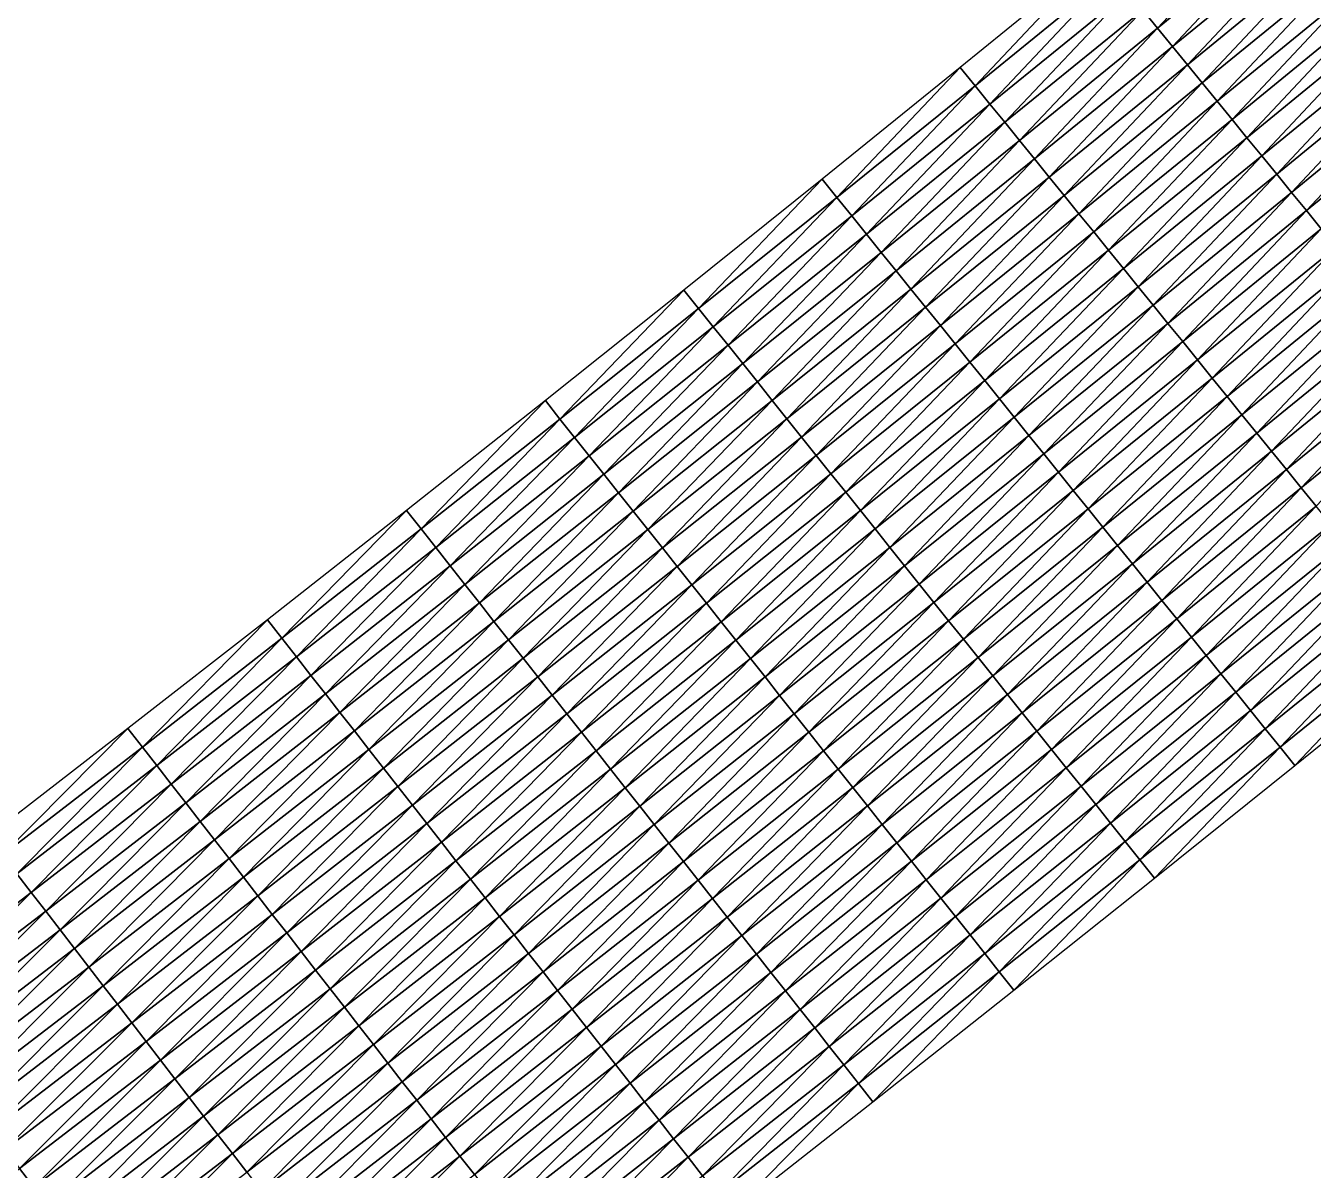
# Model space of a CAD drawing. Header units: metres. Extents: x 479979 to 482619, y 6959976 to 6961524.
# Drawn here: x 482288.8 to 482398.2, y 6961254.4 to 6961351.6 of the extents above; entities that cross this region are included whole.
import ezdxf

# ---------------------------------------------------------------- set-up
doc = ezdxf.new("R2010")
doc.units = ezdxf.units.M

msp = doc.modelspace()

# ---------------------------------------------------------------- linework, layer by layer
at = {"layer": 'GENERAL_FILL_TOP'}
for points in [[(482384.973, 6961351.419, 9.194), (482395.413, 6961362.548, 9.248), (482383.708, 6961352.968, 9.202)], [(482384.973, 6961351.419, 9.194), (482396.682, 6961361.002, 9.241), (482395.413, 6961362.548, 9.248)], [(482386.237, 6961349.869, 9.187), (482396.682, 6961361.002, 9.241), (482384.973, 6961351.419, 9.194)], [(482386.237, 6961349.869, 9.187), (482397.951, 6961359.456, 9.234), (482396.682, 6961361.002, 9.241)], [(482387.502, 6961348.32, 9.18), (482397.951, 6961359.456, 9.234), (482386.237, 6961349.869, 9.187)], [(482387.502, 6961348.32, 9.18), (482399.22, 6961357.91, 9.227), (482397.951, 6961359.456, 9.234)], [(482369.464, 6961346.537, 9.168), (482379.915, 6961357.617, 9.223), (482368.205, 6961348.09, 9.175)], [(482369.464, 6961346.537, 9.168), (482381.179, 6961356.067, 9.216), (482379.915, 6961357.617, 9.223)], [(482388.766, 6961346.77, 9.173), (482399.22, 6961357.91, 9.227), (482387.502, 6961348.32, 9.18)], [(482388.766, 6961346.77, 9.173), (482400.489, 6961356.364, 9.219), (482399.22, 6961357.91, 9.227)], [(482370.724, 6961344.983, 9.16), (482381.179, 6961356.067, 9.216), (482369.464, 6961346.537, 9.168)], [(482370.724, 6961344.983, 9.16), (482382.444, 6961354.518, 9.209), (482381.179, 6961356.067, 9.216)], [(482390.031, 6961345.22, 9.166), (482400.489, 6961356.364, 9.219), (482388.766, 6961346.77, 9.173)], [(482390.031, 6961345.22, 9.166), (482401.758, 6961354.818, 9.212), (482400.489, 6961356.364, 9.219)], [(482391.295, 6961343.671, 9.626), (482401.758, 6961354.818, 9.212), (482390.031, 6961345.22, 9.166)], [(482391.295, 6961343.671, 9.626), (482403.027, 6961353.272, 9.643), (482401.758, 6961354.818, 9.212)], [(482371.984, 6961343.43, 9.153), (482382.444, 6961354.518, 9.209), (482370.724, 6961344.983, 9.16)], [(482371.984, 6961343.43, 9.153), (482383.708, 6961352.968, 9.202), (482382.444, 6961354.518, 9.209)], [(482373.244, 6961341.877, 9.146), (482383.708, 6961352.968, 9.202), (482371.984, 6961343.43, 9.153)], [(482373.244, 6961341.877, 9.146), (482384.973, 6961351.419, 9.194), (482383.708, 6961352.968, 9.202)], [(482392.56, 6961342.121, 9.666), (482403.027, 6961353.272, 9.643), (482391.295, 6961343.671, 9.626)], [(482392.56, 6961342.121, 9.666), (482404.296, 6961351.727, 9.683), (482403.027, 6961353.272, 9.643)], [(482393.824, 6961340.572, 9.706), (482404.296, 6961351.727, 9.683), (482392.56, 6961342.121, 9.666)], [(482393.824, 6961340.572, 9.706), (482405.565, 6961350.181, 9.723), (482404.296, 6961351.727, 9.683)], [(482374.504, 6961340.323, 9.139), (482384.973, 6961351.419, 9.194), (482373.244, 6961341.877, 9.146)], [(482374.504, 6961340.323, 9.139), (482386.237, 6961349.869, 9.187), (482384.973, 6961351.419, 9.194)], [(482375.764, 6961338.77, 9.132), (482386.237, 6961349.869, 9.187), (482374.504, 6961340.323, 9.139)], [(482375.764, 6961338.77, 9.132), (482387.502, 6961348.32, 9.18), (482386.237, 6961349.869, 9.187)], [(482395.089, 6961339.022, 9.746), (482405.565, 6961350.181, 9.723), (482393.824, 6961340.572, 9.706)], [(482395.089, 6961339.022, 9.746), (482406.833, 6961348.635, 9.763), (482405.565, 6961350.181, 9.723)], [(482377.023, 6961337.217, 9.125), (482387.502, 6961348.32, 9.18), (482375.764, 6961338.77, 9.132)], [(482377.023, 6961337.217, 9.125), (482388.766, 6961346.77, 9.173), (482387.502, 6961348.32, 9.18)], [(482396.353, 6961337.473, 9.786), (482406.833, 6961348.635, 9.763), (482395.089, 6961339.022, 9.746)], [(482396.353, 6961337.473, 9.786), (482408.102, 6961347.089, 9.803), (482406.833, 6961348.635, 9.763)], [(482357.73, 6961337.05, 9.118), (482368.205, 6961348.09, 9.175), (482356.475, 6961338.607, 9.125)], [(482357.73, 6961337.05, 9.118), (482369.464, 6961346.537, 9.168), (482368.205, 6961348.09, 9.175)], [(482397.618, 6961335.923, 9.826), (482408.102, 6961347.089, 9.803), (482396.353, 6961337.473, 9.786)], [(482397.618, 6961335.923, 9.826), (482409.371, 6961345.543, 9.843), (482408.102, 6961347.089, 9.803)], [(482358.985, 6961335.493, 9.111), (482369.464, 6961346.537, 9.168), (482357.73, 6961337.05, 9.118)], [(482358.985, 6961335.493, 9.111), (482370.724, 6961344.983, 9.16), (482369.464, 6961346.537, 9.168)], [(482378.283, 6961335.663, 9.118), (482388.766, 6961346.77, 9.173), (482377.023, 6961337.217, 9.125)], [(482378.283, 6961335.663, 9.118), (482390.031, 6961345.22, 9.166), (482388.766, 6961346.77, 9.173)], [(482360.239, 6961333.935, 9.104), (482370.724, 6961344.983, 9.16), (482358.985, 6961335.493, 9.111)], [(482360.239, 6961333.935, 9.104), (482371.984, 6961343.43, 9.153), (482370.724, 6961344.983, 9.16)], [(482379.543, 6961334.11, 9.61), (482390.031, 6961345.22, 9.166), (482378.283, 6961335.663, 9.118)], [(482379.543, 6961334.11, 9.61), (482391.295, 6961343.671, 9.626), (482390.031, 6961345.22, 9.166)], [(482398.882, 6961334.374, 9.866), (482409.371, 6961345.543, 9.843), (482397.618, 6961335.923, 9.826)], [(482361.494, 6961332.378, 9.096), (482371.984, 6961343.43, 9.153), (482360.239, 6961333.935, 9.104)], [(482361.494, 6961332.378, 9.096), (482373.244, 6961341.877, 9.146), (482371.984, 6961343.43, 9.153)], [(482380.803, 6961332.557, 9.65), (482391.295, 6961343.671, 9.626), (482379.543, 6961334.11, 9.61)], [(482380.803, 6961332.557, 9.65), (482392.56, 6961342.121, 9.666), (482391.295, 6961343.671, 9.626)], [(482362.749, 6961330.821, 9.089), (482373.244, 6961341.877, 9.146), (482361.494, 6961332.378, 9.096)], [(482362.749, 6961330.821, 9.089), (482374.504, 6961340.323, 9.139), (482373.244, 6961341.877, 9.146)], [(482382.063, 6961331.003, 9.69), (482392.56, 6961342.121, 9.666), (482380.803, 6961332.557, 9.65)], [(482382.063, 6961331.003, 9.69), (482393.824, 6961340.572, 9.706), (482392.56, 6961342.121, 9.666)], [(482383.322, 6961329.45, 9.73), (482393.824, 6961340.572, 9.706), (482382.063, 6961331.003, 9.69)], [(482383.322, 6961329.45, 9.73), (482395.089, 6961339.022, 9.746), (482393.824, 6961340.572, 9.706)], [(482364.004, 6961329.263, 9.082), (482374.504, 6961340.323, 9.139), (482362.749, 6961330.821, 9.089)], [(482364.004, 6961329.263, 9.082), (482375.764, 6961338.77, 9.132), (482374.504, 6961340.323, 9.139)], [(482345.974, 6961327.609, 9.066), (482356.475, 6961338.607, 9.125), (482344.724, 6961329.171, 9.073)], [(482345.974, 6961327.609, 9.066), (482357.73, 6961337.05, 9.118), (482356.475, 6961338.607, 9.125)], [(482365.259, 6961327.706, 9.075), (482375.764, 6961338.77, 9.132), (482364.004, 6961329.263, 9.082)], [(482365.259, 6961327.706, 9.075), (482377.023, 6961337.217, 9.125), (482375.764, 6961338.77, 9.132)], [(482384.582, 6961327.896, 9.77), (482395.089, 6961339.022, 9.746), (482383.322, 6961329.45, 9.73)], [(482384.582, 6961327.896, 9.77), (482396.353, 6961337.473, 9.786), (482395.089, 6961339.022, 9.746)], [(482385.842, 6961326.343, 9.81), (482396.353, 6961337.473, 9.786), (482384.582, 6961327.896, 9.77)], [(482385.842, 6961326.343, 9.81), (482397.618, 6961335.923, 9.826), (482396.353, 6961337.473, 9.786)], [(482347.223, 6961326.048, 9.059), (482357.73, 6961337.05, 9.118), (482345.974, 6961327.609, 9.066)], [(482347.223, 6961326.048, 9.059), (482358.985, 6961335.493, 9.111), (482357.73, 6961337.05, 9.118)], [(482366.514, 6961326.149, 9.072), (482377.023, 6961337.217, 9.125), (482365.259, 6961327.706, 9.075)], [(482366.514, 6961326.149, 9.072), (482378.283, 6961335.663, 9.118), (482377.023, 6961337.217, 9.125)], [(482348.473, 6961324.486, 9.052), (482358.985, 6961335.493, 9.111), (482347.223, 6961326.048, 9.059)], [(482348.473, 6961324.486, 9.052), (482360.239, 6961333.935, 9.104), (482358.985, 6961335.493, 9.111)], [(482367.769, 6961324.591, 9.592), (482378.283, 6961335.663, 9.118), (482366.514, 6961326.149, 9.072)], [(482367.769, 6961324.591, 9.592), (482379.543, 6961334.11, 9.61), (482378.283, 6961335.663, 9.118)], [(482387.102, 6961324.79, 9.85), (482397.618, 6961335.923, 9.826), (482385.842, 6961326.343, 9.81)], [(482387.102, 6961324.79, 9.85), (482398.882, 6961334.374, 9.866), (482397.618, 6961335.923, 9.826)], [(482369.024, 6961323.034, 9.632), (482379.543, 6961334.11, 9.61), (482367.769, 6961324.591, 9.592)], [(482369.024, 6961323.034, 9.632), (482380.803, 6961332.557, 9.65), (482379.543, 6961334.11, 9.61)], [(482388.362, 6961323.236, 9.89), (482398.882, 6961334.374, 9.866), (482387.102, 6961324.79, 9.85)], [(482388.362, 6961323.236, 9.89), (482400.147, 6961332.824, 9.906), (482398.882, 6961334.374, 9.866)], [(482349.723, 6961322.925, 9.045), (482360.239, 6961333.935, 9.104), (482348.473, 6961324.486, 9.052)], [(482349.723, 6961322.925, 9.045), (482361.494, 6961332.378, 9.096), (482360.239, 6961333.935, 9.104)], [(482350.972, 6961321.363, 9.038), (482361.494, 6961332.378, 9.096), (482349.723, 6961322.925, 9.045)], [(482350.972, 6961321.363, 9.038), (482362.749, 6961330.821, 9.089), (482361.494, 6961332.378, 9.096)], [(482370.278, 6961321.477, 9.672), (482380.803, 6961332.557, 9.65), (482369.024, 6961323.034, 9.632)], [(482370.278, 6961321.477, 9.672), (482382.063, 6961331.003, 9.69), (482380.803, 6961332.557, 9.65)], [(482389.621, 6961321.683, 9.85), (482400.147, 6961332.824, 9.906), (482388.362, 6961323.236, 9.89)], [(482389.621, 6961321.683, 9.85), (482401.411, 6961331.275, 9.866), (482400.147, 6961332.824, 9.906)], [(482352.222, 6961319.802, 9.031), (482362.749, 6961330.821, 9.089), (482350.972, 6961321.363, 9.038)], [(482352.222, 6961319.802, 9.031), (482364.004, 6961329.263, 9.082), (482362.749, 6961330.821, 9.089)], [(482371.533, 6961319.919, 9.712), (482382.063, 6961331.003, 9.69), (482370.278, 6961321.477, 9.672)], [(482371.533, 6961319.919, 9.712), (482383.322, 6961329.45, 9.73), (482382.063, 6961331.003, 9.69)], [(482390.881, 6961320.13, 9.81), (482401.411, 6961331.275, 9.866), (482389.621, 6961321.683, 9.85)], [(482390.881, 6961320.13, 9.81), (482402.676, 6961329.725, 9.826), (482401.411, 6961331.275, 9.866)], [(482392.141, 6961318.576, 9.77), (482402.676, 6961329.725, 9.826), (482390.881, 6961320.13, 9.81)], [(482392.141, 6961318.576, 9.77), (482403.94, 6961328.176, 9.786), (482402.676, 6961329.725, 9.826)], [(482334.195, 6961318.216, 9.013), (482344.724, 6961329.171, 9.073), (482332.951, 6961319.782, 9.02)], [(482334.195, 6961318.216, 9.013), (482345.974, 6961327.609, 9.066), (482344.724, 6961329.171, 9.073)], [(482353.472, 6961318.24, 9.024), (482364.004, 6961329.263, 9.082), (482352.222, 6961319.802, 9.031)], [(482353.472, 6961318.24, 9.024), (482365.259, 6961327.706, 9.075), (482364.004, 6961329.263, 9.082)], [(482372.788, 6961318.362, 9.752), (482383.322, 6961329.45, 9.73), (482371.533, 6961319.919, 9.712)], [(482372.788, 6961318.362, 9.752), (482384.582, 6961327.896, 9.77), (482383.322, 6961329.45, 9.73)], [(482335.44, 6961316.65, 9.006), (482345.974, 6961327.609, 9.066), (482334.195, 6961318.216, 9.013)], [(482335.44, 6961316.65, 9.006), (482347.223, 6961326.048, 9.059), (482345.974, 6961327.609, 9.066)], [(482354.721, 6961316.679, 9.055), (482365.259, 6961327.706, 9.075), (482353.472, 6961318.24, 9.024)], [(482354.721, 6961316.679, 9.055), (482366.514, 6961326.149, 9.072), (482365.259, 6961327.706, 9.075)], [(482374.043, 6961316.805, 9.792), (482384.582, 6961327.896, 9.77), (482372.788, 6961318.362, 9.752)], [(482374.043, 6961316.805, 9.792), (482385.842, 6961326.343, 9.81), (482384.582, 6961327.896, 9.77)], [(482393.401, 6961317.023, 9.73), (482403.94, 6961328.176, 9.786), (482392.141, 6961318.576, 9.77)], [(482393.401, 6961317.023, 9.73), (482405.205, 6961326.626, 9.746), (482403.94, 6961328.176, 9.786)], [(482375.298, 6961315.247, 9.832), (482385.842, 6961326.343, 9.81), (482374.043, 6961316.805, 9.792)], [(482375.298, 6961315.247, 9.832), (482387.102, 6961324.79, 9.85), (482385.842, 6961326.343, 9.81)], [(482394.661, 6961315.47, 9.69), (482405.205, 6961326.626, 9.746), (482393.401, 6961317.023, 9.73)], [(482394.661, 6961315.47, 9.69), (482406.469, 6961325.076, 9.706), (482405.205, 6961326.626, 9.746)], [(482336.684, 6961315.085, 8.999), (482347.223, 6961326.048, 9.059), (482335.44, 6961316.65, 9.006)], [(482336.684, 6961315.085, 8.999), (482348.473, 6961324.486, 9.052), (482347.223, 6961326.048, 9.059)], [(482355.971, 6961315.117, 9.575), (482366.514, 6961326.149, 9.072), (482354.721, 6961316.679, 9.055)], [(482355.971, 6961315.117, 9.575), (482367.769, 6961324.591, 9.592), (482366.514, 6961326.149, 9.072)], [(482337.928, 6961313.519, 8.992), (482348.473, 6961324.486, 9.052), (482336.684, 6961315.085, 8.999)], [(482337.928, 6961313.519, 8.992), (482349.723, 6961322.925, 9.045), (482348.473, 6961324.486, 9.052)], [(482357.221, 6961313.556, 9.615), (482367.769, 6961324.591, 9.592), (482355.971, 6961315.117, 9.575)], [(482357.221, 6961313.556, 9.615), (482369.024, 6961323.034, 9.632), (482367.769, 6961324.591, 9.592)], [(482376.553, 6961313.69, 9.872), (482387.102, 6961324.79, 9.85), (482375.298, 6961315.247, 9.832)], [(482376.553, 6961313.69, 9.872), (482388.362, 6961323.236, 9.89), (482387.102, 6961324.79, 9.85)], [(482395.92, 6961313.916, 9.65), (482406.469, 6961325.076, 9.706), (482394.661, 6961315.47, 9.69)], [(482395.92, 6961313.916, 9.65), (482407.733, 6961323.527, 9.666), (482406.469, 6961325.076, 9.706)], [(482358.471, 6961311.994, 9.655), (482369.024, 6961323.034, 9.632), (482357.221, 6961313.556, 9.615)], [(482358.471, 6961311.994, 9.655), (482370.278, 6961321.477, 9.672), (482369.024, 6961323.034, 9.632)], [(482377.808, 6961312.133, 9.832), (482388.362, 6961323.236, 9.89), (482376.553, 6961313.69, 9.872)], [(482377.808, 6961312.133, 9.832), (482389.621, 6961321.683, 9.85), (482388.362, 6961323.236, 9.89)], [(482397.18, 6961312.363, 9.61), (482407.733, 6961323.527, 9.666), (482395.92, 6961313.916, 9.65)], [(482397.18, 6961312.363, 9.61), (482408.998, 6961321.977, 9.626), (482407.733, 6961323.527, 9.666)], [(482339.172, 6961311.953, 8.985), (482349.723, 6961322.925, 9.045), (482337.928, 6961313.519, 8.992)], [(482339.172, 6961311.953, 8.985), (482350.972, 6961321.363, 9.038), (482349.723, 6961322.925, 9.045)], [(482398.44, 6961310.81, 9.09), (482408.998, 6961321.977, 9.626), (482397.18, 6961312.363, 9.61)], [(482340.417, 6961310.387, 8.978), (482350.972, 6961321.363, 9.038), (482339.172, 6961311.953, 8.985)], [(482340.417, 6961310.387, 8.978), (482352.222, 6961319.802, 9.031), (482350.972, 6961321.363, 9.038)], [(482359.72, 6961310.433, 9.695), (482370.278, 6961321.477, 9.672), (482358.471, 6961311.994, 9.655)], [(482359.72, 6961310.433, 9.695), (482371.533, 6961319.919, 9.712), (482370.278, 6961321.477, 9.672)], [(482379.062, 6961310.575, 9.792), (482389.621, 6961321.683, 9.85), (482377.808, 6961312.133, 9.832)], [(482379.062, 6961310.575, 9.792), (482390.881, 6961320.13, 9.81), (482389.621, 6961321.683, 9.85)], [(482322.393, 6961308.873, 8.958), (482332.951, 6961319.782, 9.02), (482321.155, 6961310.443, 8.965)], [(482322.393, 6961308.873, 8.958), (482334.195, 6961318.216, 9.013), (482332.951, 6961319.782, 9.02)], [(482341.661, 6961308.821, 8.971), (482352.222, 6961319.802, 9.031), (482340.417, 6961310.387, 8.978)], [(482341.661, 6961308.821, 8.971), (482353.472, 6961318.24, 9.024), (482352.222, 6961319.802, 9.031)], [(482360.97, 6961308.871, 9.735), (482371.533, 6961319.919, 9.712), (482359.72, 6961310.433, 9.695)], [(482360.97, 6961308.871, 9.735), (482372.788, 6961318.362, 9.752), (482371.533, 6961319.919, 9.712)], [(482380.317, 6961309.018, 9.752), (482390.881, 6961320.13, 9.81), (482379.062, 6961310.575, 9.792)], [(482380.317, 6961309.018, 9.752), (482392.141, 6961318.576, 9.77), (482390.881, 6961320.13, 9.81)], [(482323.632, 6961307.302, 8.951), (482334.195, 6961318.216, 9.013), (482322.393, 6961308.873, 8.958)], [(482323.632, 6961307.302, 8.951), (482335.44, 6961316.65, 9.006), (482334.195, 6961318.216, 9.013)], [(482342.905, 6961307.255, 9.037), (482353.472, 6961318.24, 9.024), (482341.661, 6961308.821, 8.971)], [(482342.905, 6961307.255, 9.037), (482354.721, 6961316.679, 9.055), (482353.472, 6961318.24, 9.024)], [(482362.22, 6961307.31, 9.775), (482372.788, 6961318.362, 9.752), (482360.97, 6961308.871, 9.735)], [(482362.22, 6961307.31, 9.775), (482374.043, 6961316.805, 9.792), (482372.788, 6961318.362, 9.752)], [(482381.572, 6961307.461, 9.712), (482392.141, 6961318.576, 9.77), (482380.317, 6961309.018, 9.752)], [(482381.572, 6961307.461, 9.712), (482393.401, 6961317.023, 9.73), (482392.141, 6961318.576, 9.77)], [(482324.871, 6961305.732, 8.944), (482335.44, 6961316.65, 9.006), (482323.632, 6961307.302, 8.951)], [(482324.871, 6961305.732, 8.944), (482336.684, 6961315.085, 8.999), (482335.44, 6961316.65, 9.006)], [(482344.149, 6961305.689, 9.557), (482354.721, 6961316.679, 9.055), (482342.905, 6961307.255, 9.037)], [(482344.149, 6961305.689, 9.557), (482355.971, 6961315.117, 9.575), (482354.721, 6961316.679, 9.055)], [(482363.469, 6961305.748, 9.815), (482374.043, 6961316.805, 9.792), (482362.22, 6961307.31, 9.775)], [(482363.469, 6961305.748, 9.815), (482375.298, 6961315.247, 9.832), (482374.043, 6961316.805, 9.792)], [(482382.827, 6961305.903, 9.672), (482393.401, 6961317.023, 9.73), (482381.572, 6961307.461, 9.712)], [(482382.827, 6961305.903, 9.672), (482394.661, 6961315.47, 9.69), (482393.401, 6961317.023, 9.73)], [(482384.082, 6961304.346, 9.632), (482394.661, 6961315.47, 9.69), (482382.827, 6961305.903, 9.672)], [(482384.082, 6961304.346, 9.632), (482395.92, 6961313.916, 9.65), (482394.661, 6961315.47, 9.69)], [(482326.109, 6961304.162, 8.937), (482336.684, 6961315.085, 8.999), (482324.871, 6961305.732, 8.944)], [(482326.109, 6961304.162, 8.937), (482337.928, 6961313.519, 8.992), (482336.684, 6961315.085, 8.999)], [(482345.394, 6961304.124, 9.597), (482355.971, 6961315.117, 9.575), (482344.149, 6961305.689, 9.557)], [(482345.394, 6961304.124, 9.597), (482357.221, 6961313.556, 9.615), (482355.971, 6961315.117, 9.575)], [(482364.719, 6961304.187, 9.855), (482375.298, 6961315.247, 9.832), (482363.469, 6961305.748, 9.815)], [(482364.719, 6961304.187, 9.855), (482376.553, 6961313.69, 9.872), (482375.298, 6961315.247, 9.832)], [(482327.348, 6961302.591, 8.93), (482337.928, 6961313.519, 8.992), (482326.109, 6961304.162, 8.937)], [(482327.348, 6961302.591, 8.93), (482339.172, 6961311.953, 8.985), (482337.928, 6961313.519, 8.992)], [(482346.638, 6961302.558, 9.637), (482357.221, 6961313.556, 9.615), (482345.394, 6961304.124, 9.597)], [(482346.638, 6961302.558, 9.637), (482358.471, 6961311.994, 9.655), (482357.221, 6961313.556, 9.615)], [(482365.969, 6961302.625, 9.815), (482376.553, 6961313.69, 9.872), (482364.719, 6961304.187, 9.855)], [(482365.969, 6961302.625, 9.815), (482377.808, 6961312.133, 9.832), (482376.553, 6961313.69, 9.872)], [(482385.337, 6961302.789, 9.592), (482395.92, 6961313.916, 9.65), (482384.082, 6961304.346, 9.632)], [(482385.337, 6961302.789, 9.592), (482397.18, 6961312.363, 9.61), (482395.92, 6961313.916, 9.65)], [(482367.218, 6961301.064, 9.775), (482377.808, 6961312.133, 9.832), (482365.969, 6961302.625, 9.815)], [(482367.218, 6961301.064, 9.775), (482379.062, 6961310.575, 9.792), (482377.808, 6961312.133, 9.832)], [(482386.592, 6961301.231, 9.072), (482397.18, 6961312.363, 9.61), (482385.337, 6961302.789, 9.592)], [(482386.592, 6961301.231, 9.072), (482398.44, 6961310.81, 9.09), (482397.18, 6961312.363, 9.61)], [(482328.586, 6961301.021, 8.923), (482339.172, 6961311.953, 8.985), (482327.348, 6961302.591, 8.93)], [(482328.586, 6961301.021, 8.923), (482340.417, 6961310.387, 8.978), (482339.172, 6961311.953, 8.985)], [(482347.882, 6961300.992, 9.677), (482358.471, 6961311.994, 9.655), (482346.638, 6961302.558, 9.637)], [(482347.882, 6961300.992, 9.677), (482359.72, 6961310.433, 9.695), (482358.471, 6961311.994, 9.655)], [(482310.567, 6961299.581, 8.902), (482321.155, 6961310.443, 8.965), (482309.334, 6961301.156, 8.909)], [(482310.567, 6961299.581, 8.902), (482322.393, 6961308.873, 8.958), (482321.155, 6961310.443, 8.965)], [(482329.825, 6961299.451, 8.916), (482340.417, 6961310.387, 8.978), (482328.586, 6961301.021, 8.923)], [(482329.825, 6961299.451, 8.916), (482341.661, 6961308.821, 8.971), (482340.417, 6961310.387, 8.978)], [(482349.126, 6961299.426, 9.717), (482359.72, 6961310.433, 9.695), (482347.882, 6961300.992, 9.677)], [(482349.126, 6961299.426, 9.717), (482360.97, 6961308.871, 9.735), (482359.72, 6961310.433, 9.695)], [(482368.468, 6961299.502, 9.735), (482379.062, 6961310.575, 9.792), (482367.218, 6961301.064, 9.775)], [(482368.468, 6961299.502, 9.735), (482380.317, 6961309.018, 9.752), (482379.062, 6961310.575, 9.792)], [(482387.847, 6961299.674, 8.948), (482398.44, 6961310.81, 9.09), (482386.592, 6961301.231, 9.072)], [(482387.847, 6961299.674, 8.948), (482399.7, 6961309.256, 8.998), (482398.44, 6961310.81, 9.09)], [(482311.8, 6961298.006, 8.895), (482322.393, 6961308.873, 8.958), (482310.567, 6961299.581, 8.902)], [(482311.8, 6961298.006, 8.895), (482323.632, 6961307.302, 8.951), (482322.393, 6961308.873, 8.958)], [(482331.063, 6961297.88, 9.018), (482341.661, 6961308.821, 8.971), (482329.825, 6961299.451, 8.916)], [(482331.063, 6961297.88, 9.018), (482342.905, 6961307.255, 9.037), (482341.661, 6961308.821, 8.971)], [(482350.371, 6961297.86, 9.757), (482360.97, 6961308.871, 9.735), (482349.126, 6961299.426, 9.717)], [(482350.371, 6961297.86, 9.757), (482362.22, 6961307.31, 9.775), (482360.97, 6961308.871, 9.735)], [(482369.718, 6961297.941, 9.695), (482380.317, 6961309.018, 9.752), (482368.468, 6961299.502, 9.735)], [(482369.718, 6961297.941, 9.695), (482381.572, 6961307.461, 9.712), (482380.317, 6961309.018, 9.752)], [(482389.101, 6961298.117, 8.941), (482399.7, 6961309.256, 8.998), (482387.847, 6961299.674, 8.948)], [(482389.101, 6961298.117, 8.941), (482400.96, 6961307.703, 8.991), (482399.7, 6961309.256, 8.998)], [(482390.356, 6961296.559, 8.934), (482400.96, 6961307.703, 8.991), (482389.101, 6961298.117, 8.941)], [(482390.356, 6961296.559, 8.934), (482402.219, 6961306.15, 8.984), (482400.96, 6961307.703, 8.991)], [(482313.032, 6961296.431, 8.888), (482323.632, 6961307.302, 8.951), (482311.8, 6961298.006, 8.895)], [(482313.032, 6961296.431, 8.888), (482324.871, 6961305.732, 8.944), (482323.632, 6961307.302, 8.951)], [(482332.302, 6961296.31, 9.538), (482342.905, 6961307.255, 9.037), (482331.063, 6961297.88, 9.018)], [(482332.302, 6961296.31, 9.538), (482344.149, 6961305.689, 9.557), (482342.905, 6961307.255, 9.037)], [(482351.615, 6961296.294, 9.797), (482362.22, 6961307.31, 9.775), (482350.371, 6961297.86, 9.757)], [(482351.615, 6961296.294, 9.797), (482363.469, 6961305.748, 9.815), (482362.22, 6961307.31, 9.775)], [(482370.967, 6961296.379, 9.655), (482381.572, 6961307.461, 9.712), (482369.718, 6961297.941, 9.695)], [(482370.967, 6961296.379, 9.655), (482382.827, 6961305.903, 9.672), (482381.572, 6961307.461, 9.712)], [(482314.265, 6961294.856, 8.881), (482324.871, 6961305.732, 8.944), (482313.032, 6961296.431, 8.888)], [(482314.265, 6961294.856, 8.881), (482326.109, 6961304.162, 8.937), (482324.871, 6961305.732, 8.944)], [(482333.541, 6961294.74, 9.578), (482344.149, 6961305.689, 9.557), (482332.302, 6961296.31, 9.538)], [(482333.541, 6961294.74, 9.578), (482345.394, 6961304.124, 9.597), (482344.149, 6961305.689, 9.557)], [(482352.859, 6961294.729, 9.837), (482363.469, 6961305.748, 9.815), (482351.615, 6961296.294, 9.797)], [(482352.859, 6961294.729, 9.837), (482364.719, 6961304.187, 9.855), (482363.469, 6961305.748, 9.815)], [(482372.217, 6961294.818, 9.615), (482382.827, 6961305.903, 9.672), (482370.967, 6961296.379, 9.655)], [(482372.217, 6961294.818, 9.615), (482384.082, 6961304.346, 9.632), (482382.827, 6961305.903, 9.672)], [(482391.611, 6961295.002, 8.927), (482402.219, 6961306.15, 8.984), (482390.356, 6961296.559, 8.934)], [(482391.611, 6961295.002, 8.927), (482403.479, 6961304.596, 8.976), (482402.219, 6961306.15, 8.984)], [(482392.866, 6961293.445, 8.92), (482403.479, 6961304.596, 8.976), (482391.611, 6961295.002, 8.927)], [(482392.866, 6961293.445, 8.92), (482404.739, 6961303.043, 8.969), (482403.479, 6961304.596, 8.976)], [(482315.497, 6961293.281, 8.874), (482326.109, 6961304.162, 8.937), (482314.265, 6961294.856, 8.881)], [(482315.497, 6961293.281, 8.874), (482327.348, 6961302.591, 8.93), (482326.109, 6961304.162, 8.937)], [(482334.779, 6961293.169, 9.618), (482345.394, 6961304.124, 9.597), (482333.541, 6961294.74, 9.578)], [(482334.779, 6961293.169, 9.618), (482346.638, 6961302.558, 9.637), (482345.394, 6961304.124, 9.597)], [(482354.103, 6961293.163, 9.797), (482364.719, 6961304.187, 9.855), (482352.859, 6961294.729, 9.837)], [(482354.103, 6961293.163, 9.797), (482365.969, 6961302.625, 9.815), (482364.719, 6961304.187, 9.855)], [(482373.467, 6961293.256, 9.575), (482384.082, 6961304.346, 9.632), (482372.217, 6961294.818, 9.615)], [(482373.467, 6961293.256, 9.575), (482385.337, 6961302.789, 9.592), (482384.082, 6961304.346, 9.632)], [(482316.73, 6961291.706, 8.867), (482327.348, 6961302.591, 8.93), (482315.497, 6961293.281, 8.874)], [(482316.73, 6961291.706, 8.867), (482328.586, 6961301.021, 8.923), (482327.348, 6961302.591, 8.93)], [(482336.018, 6961291.599, 9.658), (482346.638, 6961302.558, 9.637), (482334.779, 6961293.169, 9.618)], [(482336.018, 6961291.599, 9.658), (482347.882, 6961300.992, 9.677), (482346.638, 6961302.558, 9.637)], [(482355.348, 6961291.597, 9.757), (482365.969, 6961302.625, 9.815), (482354.103, 6961293.163, 9.797)], [(482355.348, 6961291.597, 9.757), (482367.218, 6961301.064, 9.775), (482365.969, 6961302.625, 9.815)], [(482374.716, 6961291.695, 9.055), (482385.337, 6961302.789, 9.592), (482373.467, 6961293.256, 9.575)], [(482374.716, 6961291.695, 9.055), (482386.592, 6961301.231, 9.072), (482385.337, 6961302.789, 9.592)], [(482394.121, 6961291.887, 8.913), (482404.739, 6961303.043, 8.969), (482392.866, 6961293.445, 8.92)], [(482394.121, 6961291.887, 8.913), (482405.999, 6961301.49, 8.962), (482404.739, 6961303.043, 8.969)], [(482298.715, 6961290.342, 8.845), (482309.334, 6961301.156, 8.909), (482297.488, 6961291.922, 8.852)], [(482298.715, 6961290.342, 8.845), (482310.567, 6961299.581, 8.902), (482309.334, 6961301.156, 8.909)], [(482375.966, 6961290.133, 8.897), (482386.592, 6961301.231, 9.072), (482374.716, 6961291.695, 9.055)], [(482375.966, 6961290.133, 8.897), (482387.847, 6961299.674, 8.948), (482386.592, 6961301.231, 9.072)], [(482395.376, 6961290.33, 8.906), (482405.999, 6961301.49, 8.962), (482394.121, 6961291.887, 8.913)], [(482395.376, 6961290.33, 8.906), (482407.259, 6961299.936, 8.955), (482405.999, 6961301.49, 8.962)], [(482317.963, 6961290.131, 8.86), (482328.586, 6961301.021, 8.923), (482316.73, 6961291.706, 8.867)], [(482317.963, 6961290.131, 8.86), (482329.825, 6961299.451, 8.916), (482328.586, 6961301.021, 8.923)], [(482337.256, 6961290.029, 9.698), (482347.882, 6961300.992, 9.677), (482336.018, 6961291.599, 9.658)], [(482337.256, 6961290.029, 9.698), (482349.126, 6961299.426, 9.717), (482347.882, 6961300.992, 9.677)], [(482356.592, 6961290.031, 9.717), (482367.218, 6961301.064, 9.775), (482355.348, 6961291.597, 9.757)], [(482356.592, 6961290.031, 9.717), (482368.468, 6961299.502, 9.735), (482367.218, 6961301.064, 9.775)], [(482299.941, 6961288.762, 8.838), (482310.567, 6961299.581, 8.902), (482298.715, 6961290.342, 8.845)], [(482299.941, 6961288.762, 8.838), (482311.8, 6961298.006, 8.895), (482310.567, 6961299.581, 8.902)], [(482319.195, 6961288.556, 8.999), (482329.825, 6961299.451, 8.916), (482317.963, 6961290.131, 8.86)], [(482319.195, 6961288.556, 8.999), (482331.063, 6961297.88, 9.018), (482329.825, 6961299.451, 8.916)], [(482338.495, 6961288.458, 9.738), (482349.126, 6961299.426, 9.717), (482337.256, 6961290.029, 9.698)], [(482338.495, 6961288.458, 9.738), (482350.371, 6961297.86, 9.757), (482349.126, 6961299.426, 9.717)], [(482357.836, 6961288.465, 9.677), (482368.468, 6961299.502, 9.735), (482356.592, 6961290.031, 9.717)], [(482357.836, 6961288.465, 9.677), (482369.718, 6961297.941, 9.695), (482368.468, 6961299.502, 9.735)], [(482377.216, 6961288.572, 8.89), (482387.847, 6961299.674, 8.948), (482375.966, 6961290.133, 8.897)], [(482377.216, 6961288.572, 8.89), (482389.101, 6961298.117, 8.941), (482387.847, 6961299.674, 8.948)], [(482396.631, 6961288.773, 8.899), (482407.259, 6961299.936, 8.955), (482395.376, 6961290.33, 8.906)], [(482396.631, 6961288.773, 8.899), (482408.518, 6961298.383, 8.948), (482407.259, 6961299.936, 8.955)], [(482301.168, 6961287.182, 8.831), (482311.8, 6961298.006, 8.895), (482299.941, 6961288.762, 8.838)], [(482301.168, 6961287.182, 8.831), (482313.032, 6961296.431, 8.888), (482311.8, 6961298.006, 8.895)], [(482320.428, 6961286.981, 9.519), (482331.063, 6961297.88, 9.018), (482319.195, 6961288.556, 8.999)], [(482320.428, 6961286.981, 9.519), (482332.302, 6961296.31, 9.538), (482331.063, 6961297.88, 9.018)], [(482339.733, 6961286.888, 9.778), (482350.371, 6961297.86, 9.757), (482338.495, 6961288.458, 9.738)], [(482339.733, 6961286.888, 9.778), (482351.615, 6961296.294, 9.797), (482350.371, 6961297.86, 9.757)], [(482359.08, 6961286.899, 9.637), (482369.718, 6961297.941, 9.695), (482357.836, 6961288.465, 9.677)], [(482359.08, 6961286.899, 9.637), (482370.967, 6961296.379, 9.655), (482369.718, 6961297.941, 9.695)], [(482378.465, 6961287.01, 8.883), (482389.101, 6961298.117, 8.941), (482377.216, 6961288.572, 8.89)], [(482378.465, 6961287.01, 8.883), (482390.356, 6961296.559, 8.934), (482389.101, 6961298.117, 8.941)], [(482302.394, 6961285.602, 8.824), (482313.032, 6961296.431, 8.888), (482301.168, 6961287.182, 8.831)], [(482302.394, 6961285.602, 8.824), (482314.265, 6961294.856, 8.881), (482313.032, 6961296.431, 8.888)], [(482321.661, 6961285.406, 9.559), (482332.302, 6961296.31, 9.538), (482320.428, 6961286.981, 9.519)], [(482321.661, 6961285.406, 9.559), (482333.541, 6961294.74, 9.578), (482332.302, 6961296.31, 9.538)], [(482340.972, 6961285.318, 9.818), (482351.615, 6961296.294, 9.797), (482339.733, 6961286.888, 9.778)], [(482340.972, 6961285.318, 9.818), (482352.859, 6961294.729, 9.837), (482351.615, 6961296.294, 9.797)], [(482360.325, 6961285.334, 9.597), (482370.967, 6961296.379, 9.655), (482359.08, 6961286.899, 9.637)], [(482360.325, 6961285.334, 9.597), (482372.217, 6961294.818, 9.615), (482370.967, 6961296.379, 9.655)], [(482379.715, 6961285.449, 8.876), (482390.356, 6961296.559, 8.934), (482378.465, 6961287.01, 8.883)], [(482379.715, 6961285.449, 8.876), (482391.611, 6961295.002, 8.927), (482390.356, 6961296.559, 8.934)], [(482303.62, 6961284.023, 8.817), (482314.265, 6961294.856, 8.881), (482302.394, 6961285.602, 8.824)], [(482303.62, 6961284.023, 8.817), (482315.497, 6961293.281, 8.874), (482314.265, 6961294.856, 8.881)], [(482322.893, 6961283.831, 9.599), (482333.541, 6961294.74, 9.578), (482321.661, 6961285.406, 9.559)], [(482322.893, 6961283.831, 9.599), (482334.779, 6961293.169, 9.618), (482333.541, 6961294.74, 9.578)], [(482342.21, 6961283.747, 9.778), (482352.859, 6961294.729, 9.837), (482340.972, 6961285.318, 9.818)], [(482342.21, 6961283.747, 9.778), (482354.103, 6961293.163, 9.797), (482352.859, 6961294.729, 9.837)], [(482361.569, 6961283.768, 9.557), (482372.217, 6961294.818, 9.615), (482360.325, 6961285.334, 9.597)], [(482361.569, 6961283.768, 9.557), (482373.467, 6961293.256, 9.575), (482372.217, 6961294.818, 9.615)], [(482380.965, 6961283.887, 8.869), (482391.611, 6961295.002, 8.927), (482379.715, 6961285.449, 8.876)], [(482380.965, 6961283.887, 8.869), (482392.866, 6961293.445, 8.92), (482391.611, 6961295.002, 8.927)], [(482304.847, 6961282.443, 8.81), (482315.497, 6961293.281, 8.874), (482303.62, 6961284.023, 8.817)], [(482304.847, 6961282.443, 8.81), (482316.73, 6961291.706, 8.867), (482315.497, 6961293.281, 8.874)], [(482324.126, 6961282.256, 9.639), (482334.779, 6961293.169, 9.618), (482322.893, 6961283.831, 9.599)], [(482324.126, 6961282.256, 9.639), (482336.018, 6961291.599, 9.658), (482334.779, 6961293.169, 9.618)], [(482343.449, 6961282.177, 9.738), (482354.103, 6961293.163, 9.797), (482342.21, 6961283.747, 9.778)], [(482343.449, 6961282.177, 9.738), (482355.348, 6961291.597, 9.757), (482354.103, 6961293.163, 9.797)], [(482362.813, 6961282.202, 9.037), (482373.467, 6961293.256, 9.575), (482361.569, 6961283.768, 9.557)], [(482362.813, 6961282.202, 9.037), (482374.716, 6961291.695, 9.055), (482373.467, 6961293.256, 9.575)], [(482382.214, 6961282.326, 8.862), (482392.866, 6961293.445, 8.92), (482380.965, 6961283.887, 8.869)], [(482382.214, 6961282.326, 8.862), (482394.121, 6961291.887, 8.913), (482392.866, 6961293.445, 8.92)], [(482286.835, 6961281.158, 8.787), (482297.488, 6961291.922, 8.852), (482285.615, 6961282.742, 8.794)], [(482286.835, 6961281.158, 8.787), (482298.715, 6961290.342, 8.845), (482297.488, 6961291.922, 8.852)], [(482306.073, 6961280.863, 8.803), (482316.73, 6961291.706, 8.867), (482304.847, 6961282.443, 8.81)], [(482306.073, 6961280.863, 8.803), (482317.963, 6961290.131, 8.86), (482316.73, 6961291.706, 8.867)], [(482325.359, 6961280.681, 9.679), (482336.018, 6961291.599, 9.658), (482324.126, 6961282.256, 9.639)], [(482325.359, 6961280.681, 9.679), (482337.256, 6961290.029, 9.698), (482336.018, 6961291.599, 9.658)], [(482344.688, 6961280.607, 9.698), (482355.348, 6961291.597, 9.757), (482343.449, 6961282.177, 9.738)], [(482344.688, 6961280.607, 9.698), (482356.592, 6961290.031, 9.717), (482355.348, 6961291.597, 9.757)], [(482364.057, 6961280.636, 8.844), (482374.716, 6961291.695, 9.055), (482362.813, 6961282.202, 9.037)], [(482364.057, 6961280.636, 8.844), (482375.966, 6961290.133, 8.897), (482374.716, 6961291.695, 9.055)], [(482383.464, 6961280.764, 8.855), (482394.121, 6961291.887, 8.913), (482382.214, 6961282.326, 8.862)], [(482383.464, 6961280.764, 8.855), (482395.376, 6961290.33, 8.906), (482394.121, 6961291.887, 8.913)], [(482288.056, 6961279.573, 8.78), (482298.715, 6961290.342, 8.845), (482286.835, 6961281.158, 8.787)], [(482288.056, 6961279.573, 8.78), (482299.941, 6961288.762, 8.838), (482298.715, 6961290.342, 8.845)], [(482384.714, 6961279.203, 8.848), (482395.376, 6961290.33, 8.906), (482383.464, 6961280.764, 8.855)], [(482384.714, 6961279.203, 8.848), (482396.631, 6961288.773, 8.899), (482395.376, 6961290.33, 8.906)], [(482307.3, 6961279.283, 8.98), (482317.963, 6961290.131, 8.86), (482306.073, 6961280.863, 8.803)], [(482307.3, 6961279.283, 8.98), (482319.195, 6961288.556, 8.999), (482317.963, 6961290.131, 8.86)], [(482326.591, 6961279.106, 9.719), (482337.256, 6961290.029, 9.698), (482325.359, 6961280.681, 9.679)], [(482326.591, 6961279.106, 9.719), (482338.495, 6961288.458, 9.738), (482337.256, 6961290.029, 9.698)], [(482345.926, 6961279.036, 9.658), (482356.592, 6961290.031, 9.717), (482344.688, 6961280.607, 9.698)], [(482345.926, 6961279.036, 9.658), (482357.836, 6961288.465, 9.677), (482356.592, 6961290.031, 9.717)], [(482365.302, 6961279.07, 8.837), (482375.966, 6961290.133, 8.897), (482364.057, 6961280.636, 8.844)], [(482365.302, 6961279.07, 8.837), (482377.216, 6961288.572, 8.89), (482375.966, 6961290.133, 8.897)], [(482289.276, 6961277.988, 8.773), (482299.941, 6961288.762, 8.838), (482288.056, 6961279.573, 8.78)], [(482289.276, 6961277.988, 8.773), (482301.168, 6961287.182, 8.831), (482299.941, 6961288.762, 8.838)], [(482308.526, 6961277.703, 9.5), (482319.195, 6961288.556, 8.999), (482307.3, 6961279.283, 8.98)], [(482308.526, 6961277.703, 9.5), (482320.428, 6961286.981, 9.519), (482319.195, 6961288.556, 8.999)], [(482327.824, 6961277.531, 9.759), (482338.495, 6961288.458, 9.738), (482326.591, 6961279.106, 9.719)], [(482327.824, 6961277.531, 9.759), (482339.733, 6961286.888, 9.778), (482338.495, 6961288.458, 9.738)], [(482347.165, 6961277.466, 9.618), (482357.836, 6961288.465, 9.677), (482345.926, 6961279.036, 9.658)], [(482347.165, 6961277.466, 9.618), (482359.08, 6961286.899, 9.637), (482357.836, 6961288.465, 9.677)], [(482366.546, 6961277.504, 8.83), (482377.216, 6961288.572, 8.89), (482365.302, 6961279.07, 8.837)], [(482366.546, 6961277.504, 8.83), (482378.465, 6961287.01, 8.883), (482377.216, 6961288.572, 8.89)], [(482290.496, 6961276.403, 8.766), (482301.168, 6961287.182, 8.831), (482289.276, 6961277.988, 8.773)], [(482290.496, 6961276.403, 8.766), (482302.394, 6961285.602, 8.824), (482301.168, 6961287.182, 8.831)], [(482309.753, 6961276.124, 9.54), (482320.428, 6961286.981, 9.519), (482308.526, 6961277.703, 9.5)], [(482309.753, 6961276.124, 9.54), (482321.661, 6961285.406, 9.559), (482320.428, 6961286.981, 9.519)], [(482367.79, 6961275.939, 8.823), (482378.465, 6961287.01, 8.883), (482366.546, 6961277.504, 8.83)], [(482367.79, 6961275.939, 8.823), (482379.715, 6961285.449, 8.876), (482378.465, 6961287.01, 8.883)], [(482329.056, 6961275.956, 9.799), (482339.733, 6961286.888, 9.778), (482327.824, 6961277.531, 9.759)], [(482329.056, 6961275.956, 9.799), (482340.972, 6961285.318, 9.818), (482339.733, 6961286.888, 9.778)], [(482348.403, 6961275.896, 9.578), (482359.08, 6961286.899, 9.637), (482347.165, 6961277.466, 9.618)], [(482348.403, 6961275.896, 9.578), (482360.325, 6961285.334, 9.597), (482359.08, 6961286.899, 9.637)], [(482291.716, 6961274.819, 8.758), (482302.394, 6961285.602, 8.824), (482290.496, 6961276.403, 8.766)], [(482291.716, 6961274.819, 8.758), (482303.62, 6961284.023, 8.817), (482302.394, 6961285.602, 8.824)], [(482310.979, 6961274.544, 9.58), (482321.661, 6961285.406, 9.559), (482309.753, 6961276.124, 9.54)], [(482310.979, 6961274.544, 9.58), (482322.893, 6961283.831, 9.599), (482321.661, 6961285.406, 9.559)], [(482330.289, 6961274.381, 9.759), (482340.972, 6961285.318, 9.818), (482329.056, 6961275.956, 9.799)], [(482330.289, 6961274.381, 9.759), (482342.21, 6961283.747, 9.778), (482340.972, 6961285.318, 9.818)], [(482349.642, 6961274.325, 9.538), (482360.325, 6961285.334, 9.597), (482348.403, 6961275.896, 9.578)], [(482349.642, 6961274.325, 9.538), (482361.569, 6961283.768, 9.557), (482360.325, 6961285.334, 9.597)], [(482369.034, 6961274.373, 8.816), (482379.715, 6961285.449, 8.876), (482367.79, 6961275.939, 8.823)], [(482369.034, 6961274.373, 8.816), (482380.965, 6961283.887, 8.869), (482379.715, 6961285.449, 8.876)], [(482292.936, 6961273.234, 8.751), (482303.62, 6961284.023, 8.817), (482291.716, 6961274.819, 8.758)], [(482292.936, 6961273.234, 8.751), (482304.847, 6961282.443, 8.81), (482303.62, 6961284.023, 8.817)], [(482312.206, 6961272.964, 9.62), (482322.893, 6961283.831, 9.599), (482310.979, 6961274.544, 9.58)], [(482312.206, 6961272.964, 9.62), (482324.126, 6961282.256, 9.639), (482322.893, 6961283.831, 9.599)], [(482331.522, 6961272.806, 9.719), (482342.21, 6961283.747, 9.778), (482330.289, 6961274.381, 9.759)], [(482331.522, 6961272.806, 9.719), (482343.449, 6961282.177, 9.738), (482342.21, 6961283.747, 9.778)], [(482350.88, 6961272.755, 9.018), (482361.569, 6961283.768, 9.557), (482349.642, 6961274.325, 9.538)], [(482350.88, 6961272.755, 9.018), (482362.813, 6961282.202, 9.037), (482361.569, 6961283.768, 9.557)], [(482370.278, 6961272.807, 8.809), (482380.965, 6961283.887, 8.869), (482369.034, 6961274.373, 8.816)], [(482370.278, 6961272.807, 8.809), (482382.214, 6961282.326, 8.862), (482380.965, 6961283.887, 8.869)], [(482294.156, 6961271.649, 8.744), (482304.847, 6961282.443, 8.81), (482292.936, 6961273.234, 8.751)], [(482294.156, 6961271.649, 8.744), (482306.073, 6961280.863, 8.803), (482304.847, 6961282.443, 8.81)], [(482313.432, 6961271.384, 9.66), (482324.126, 6961282.256, 9.639), (482312.206, 6961272.964, 9.62)], [(482313.432, 6961271.384, 9.66), (482325.359, 6961280.681, 9.679), (482324.126, 6961282.256, 9.639)], [(482332.754, 6961271.231, 9.679), (482343.449, 6961282.177, 9.738), (482331.522, 6961272.806, 9.719)], [(482332.754, 6961271.231, 9.679), (482344.688, 6961280.607, 9.698), (482343.449, 6961282.177, 9.738)], [(482352.119, 6961271.185, 8.79), (482362.813, 6961282.202, 9.037), (482350.88, 6961272.755, 9.018)], [(482352.119, 6961271.185, 8.79), (482364.057, 6961280.636, 8.844), (482362.813, 6961282.202, 9.037)], [(482371.523, 6961271.241, 8.802), (482382.214, 6961282.326, 8.862), (482370.278, 6961272.807, 8.809)], [(482371.523, 6961271.241, 8.802), (482383.464, 6961280.764, 8.855), (482382.214, 6961282.326, 8.862)], [(482295.376, 6961270.064, 8.96), (482306.073, 6961280.863, 8.803), (482294.156, 6961271.649, 8.744)], [(482295.376, 6961270.064, 8.96), (482307.3, 6961279.283, 8.98), (482306.073, 6961280.863, 8.803)], [(482314.659, 6961269.804, 9.7), (482325.359, 6961280.681, 9.679), (482313.432, 6961271.384, 9.66)], [(482314.659, 6961269.804, 9.7), (482326.591, 6961279.106, 9.719), (482325.359, 6961280.681, 9.679)], [(482333.987, 6961269.656, 9.639), (482344.688, 6961280.607, 9.698), (482332.754, 6961271.231, 9.679)], [(482333.987, 6961269.656, 9.639), (482345.926, 6961279.036, 9.658), (482344.688, 6961280.607, 9.698)], [(482353.358, 6961269.614, 8.783), (482364.057, 6961280.636, 8.844), (482352.119, 6961271.185, 8.79)], [(482353.358, 6961269.614, 8.783), (482365.302, 6961279.07, 8.837), (482364.057, 6961280.636, 8.844)], [(482372.767, 6961269.675, 8.795), (482383.464, 6961280.764, 8.855), (482371.523, 6961271.241, 8.802)], [(482372.767, 6961269.675, 8.795), (482384.714, 6961279.203, 8.848), (482383.464, 6961280.764, 8.855)], [(482277.355, 6961268.85, 8.713), (482289.276, 6961277.988, 8.773), (482288.056, 6961279.573, 8.78)], [(482296.596, 6961268.48, 9.48), (482307.3, 6961279.283, 8.98), (482295.376, 6961270.064, 8.96)], [(482296.596, 6961268.48, 9.48), (482308.526, 6961277.703, 9.5), (482307.3, 6961279.283, 8.98)], [(482315.885, 6961268.225, 9.74), (482326.591, 6961279.106, 9.719), (482314.659, 6961269.804, 9.7)], [(482315.885, 6961268.225, 9.74), (482327.824, 6961277.531, 9.759), (482326.591, 6961279.106, 9.719)], [(482335.22, 6961268.081, 9.599), (482345.926, 6961279.036, 9.658), (482333.987, 6961269.656, 9.639)], [(482335.22, 6961268.081, 9.599), (482347.165, 6961277.466, 9.618), (482345.926, 6961279.036, 9.658)], [(482354.596, 6961268.044, 8.776), (482365.302, 6961279.07, 8.837), (482353.358, 6961269.614, 8.783)], [(482354.596, 6961268.044, 8.776), (482366.546, 6961277.504, 8.83), (482365.302, 6961279.07, 8.837)], [(482278.569, 6961267.261, 8.706), (482289.276, 6961277.988, 8.773), (482277.355, 6961268.85, 8.713)], [(482278.569, 6961267.261, 8.706), (482290.496, 6961276.403, 8.766), (482289.276, 6961277.988, 8.773)], [(482297.816, 6961266.895, 9.52), (482308.526, 6961277.703, 9.5), (482296.596, 6961268.48, 9.48)], [(482297.816, 6961266.895, 9.52), (482309.753, 6961276.124, 9.54), (482308.526, 6961277.703, 9.5)], [(482317.112, 6961266.645, 9.78), (482327.824, 6961277.531, 9.759), (482315.885, 6961268.225, 9.74)], [(482317.112, 6961266.645, 9.78), (482329.056, 6961275.956, 9.799), (482327.824, 6961277.531, 9.759)], [(482336.452, 6961266.506, 9.559), (482347.165, 6961277.466, 9.618), (482335.22, 6961268.081, 9.599)], [(482336.452, 6961266.506, 9.559), (482348.403, 6961275.896, 9.578), (482347.165, 6961277.466, 9.618)], [(482355.835, 6961266.474, 8.769), (482366.546, 6961277.504, 8.83), (482354.596, 6961268.044, 8.776)], [(482355.835, 6961266.474, 8.769), (482367.79, 6961275.939, 8.823), (482366.546, 6961277.504, 8.83)], [(482279.782, 6961265.671, 8.699), (482290.496, 6961276.403, 8.766), (482278.569, 6961267.261, 8.706)], [(482279.782, 6961265.671, 8.699), (482291.716, 6961274.819, 8.758), (482290.496, 6961276.403, 8.766)], [(482299.036, 6961265.31, 9.56), (482309.753, 6961276.124, 9.54), (482297.816, 6961266.895, 9.52)], [(482299.036, 6961265.31, 9.56), (482310.979, 6961274.544, 9.58), (482309.753, 6961276.124, 9.54)], [(482318.338, 6961265.065, 9.74), (482329.056, 6961275.956, 9.799), (482317.112, 6961266.645, 9.78)], [(482318.338, 6961265.065, 9.74), (482330.289, 6961274.381, 9.759), (482329.056, 6961275.956, 9.799)], [(482337.685, 6961264.931, 9.519), (482348.403, 6961275.896, 9.578), (482336.452, 6961266.506, 9.559)], [(482337.685, 6961264.931, 9.519), (482349.642, 6961274.325, 9.538), (482348.403, 6961275.896, 9.578)], [(482357.073, 6961264.903, 8.762), (482367.79, 6961275.939, 8.823), (482355.835, 6961266.474, 8.769)], [(482357.073, 6961264.903, 8.762), (482369.034, 6961274.373, 8.816), (482367.79, 6961275.939, 8.823)], [(482280.996, 6961264.081, 8.692), (482291.716, 6961274.819, 8.758), (482279.782, 6961265.671, 8.699)], [(482280.996, 6961264.081, 8.692), (482292.936, 6961273.234, 8.751), (482291.716, 6961274.819, 8.758)], [(482300.256, 6961263.725, 9.6), (482310.979, 6961274.544, 9.58), (482299.036, 6961265.31, 9.56)], [(482300.256, 6961263.725, 9.6), (482312.206, 6961272.964, 9.62), (482310.979, 6961274.544, 9.58)], [(482319.565, 6961263.485, 9.7), (482330.289, 6961274.381, 9.759), (482318.338, 6961265.065, 9.74)], [(482319.565, 6961263.485, 9.7), (482331.522, 6961272.806, 9.719), (482330.289, 6961274.381, 9.759)], [(482338.918, 6961263.356, 8.999), (482349.642, 6961274.325, 9.538), (482337.685, 6961264.931, 9.519)], [(482338.918, 6961263.356, 8.999), (482350.88, 6961272.755, 9.018), (482349.642, 6961274.325, 9.538)], [(482358.312, 6961263.333, 8.755), (482369.034, 6961274.373, 8.816), (482357.073, 6961264.903, 8.762)], [(482358.312, 6961263.333, 8.755), (482370.278, 6961272.807, 8.809), (482369.034, 6961274.373, 8.816)], [(482282.209, 6961262.491, 8.685), (482292.936, 6961273.234, 8.751), (482280.996, 6961264.081, 8.692)], [(482282.209, 6961262.491, 8.685), (482294.156, 6961271.649, 8.744), (482292.936, 6961273.234, 8.751)], [(482301.476, 6961262.141, 9.64), (482312.206, 6961272.964, 9.62), (482300.256, 6961263.725, 9.6)], [(482301.476, 6961262.141, 9.64), (482313.432, 6961271.384, 9.66), (482312.206, 6961272.964, 9.62)], [(482320.791, 6961261.905, 9.66), (482331.522, 6961272.806, 9.719), (482319.565, 6961263.485, 9.7)], [(482320.791, 6961261.905, 9.66), (482332.754, 6961271.231, 9.679), (482331.522, 6961272.806, 9.719)], [(482340.15, 6961261.781, 8.734), (482350.88, 6961272.755, 9.018), (482338.918, 6961263.356, 8.999)], [(482340.15, 6961261.781, 8.734), (482352.119, 6961271.185, 8.79), (482350.88, 6961272.755, 9.018)], [(482359.55, 6961261.763, 8.748), (482370.278, 6961272.807, 8.809), (482358.312, 6961263.333, 8.755)], [(482359.55, 6961261.763, 8.748), (482371.523, 6961271.241, 8.802), (482370.278, 6961272.807, 8.809)], [(482283.422, 6961260.901, 8.939), (482294.156, 6961271.649, 8.744), (482282.209, 6961262.491, 8.685)], [(482283.422, 6961260.901, 8.939), (482295.376, 6961270.064, 8.96), (482294.156, 6961271.649, 8.744)], [(482302.696, 6961260.556, 9.68), (482313.432, 6961271.384, 9.66), (482301.476, 6961262.141, 9.64)], [(482302.696, 6961260.556, 9.68), (482314.659, 6961269.804, 9.7), (482313.432, 6961271.384, 9.66)], [(482322.018, 6961260.326, 9.62), (482332.754, 6961271.231, 9.679), (482320.791, 6961261.905, 9.66)], [(482322.018, 6961260.326, 9.62), (482333.987, 6961269.656, 9.639), (482332.754, 6961271.231, 9.679)], [(482341.383, 6961260.206, 8.727), (482352.119, 6961271.185, 8.79), (482340.15, 6961261.781, 8.734)], [(482341.383, 6961260.206, 8.727), (482353.358, 6961269.614, 8.783), (482352.119, 6961271.185, 8.79)], [(482360.789, 6961260.192, 8.741), (482371.523, 6961271.241, 8.802), (482359.55, 6961261.763, 8.748)], [(482360.789, 6961260.192, 8.741), (482372.767, 6961269.675, 8.795), (482371.523, 6961271.241, 8.802)], [(482284.636, 6961259.311, 9.459), (482295.376, 6961270.064, 8.96), (482283.422, 6961260.901, 8.939)], [(482284.636, 6961259.311, 9.459), (482296.596, 6961268.48, 9.48), (482295.376, 6961270.064, 8.96)], [(482303.916, 6961258.971, 9.72), (482314.659, 6961269.804, 9.7), (482302.696, 6961260.556, 9.68)], [(482303.916, 6961258.971, 9.72), (482315.885, 6961268.225, 9.74), (482314.659, 6961269.804, 9.7)], [(482323.244, 6961258.746, 9.58), (482333.987, 6961269.656, 9.639), (482322.018, 6961260.326, 9.62)], [(482323.244, 6961258.746, 9.58), (482335.22, 6961268.081, 9.599), (482333.987, 6961269.656, 9.639)], [(482342.616, 6961258.631, 8.72), (482353.358, 6961269.614, 8.783), (482341.383, 6961260.206, 8.727)], [(482342.616, 6961258.631, 8.72), (482354.596, 6961268.044, 8.776), (482353.358, 6961269.614, 8.783)], [(482285.849, 6961257.722, 9.499), (482296.596, 6961268.48, 9.48), (482284.636, 6961259.311, 9.459)], [(482285.849, 6961257.722, 9.499), (482297.816, 6961266.895, 9.52), (482296.596, 6961268.48, 9.48)], [(482305.136, 6961257.386, 9.76), (482315.885, 6961268.225, 9.74), (482303.916, 6961258.971, 9.72)], [(482305.136, 6961257.386, 9.76), (482317.112, 6961266.645, 9.78), (482315.885, 6961268.225, 9.74)], [(482324.471, 6961257.166, 9.54), (482335.22, 6961268.081, 9.599), (482323.244, 6961258.746, 9.58)], [(482324.471, 6961257.166, 9.54), (482336.452, 6961266.506, 9.559), (482335.22, 6961268.081, 9.599)], [(482343.848, 6961257.056, 8.713), (482354.596, 6961268.044, 8.776), (482342.616, 6961258.631, 8.72)], [(482343.848, 6961257.056, 8.713), (482355.835, 6961266.474, 8.769), (482354.596, 6961268.044, 8.776)], [(482287.063, 6961256.132, 9.539), (482297.816, 6961266.895, 9.52), (482285.849, 6961257.722, 9.499)], [(482287.063, 6961256.132, 9.539), (482299.036, 6961265.31, 9.56), (482297.816, 6961266.895, 9.52)], [(482306.357, 6961255.802, 9.72), (482317.112, 6961266.645, 9.78), (482305.136, 6961257.386, 9.76)], [(482306.357, 6961255.802, 9.72), (482318.338, 6961265.065, 9.74), (482317.112, 6961266.645, 9.78)], [(482325.697, 6961255.586, 9.5), (482336.452, 6961266.506, 9.559), (482324.471, 6961257.166, 9.54)], [(482325.697, 6961255.586, 9.5), (482337.685, 6961264.931, 9.519), (482336.452, 6961266.506, 9.559)], [(482345.081, 6961255.481, 8.706), (482355.835, 6961266.474, 8.769), (482343.848, 6961257.056, 8.713)], [(482345.081, 6961255.481, 8.706), (482357.073, 6961264.903, 8.762), (482355.835, 6961266.474, 8.769)], [(482288.276, 6961254.542, 9.579), (482299.036, 6961265.31, 9.56), (482287.063, 6961256.132, 9.539)], [(482288.276, 6961254.542, 9.579), (482300.256, 6961263.725, 9.6), (482299.036, 6961265.31, 9.56)], [(482307.577, 6961254.217, 9.68), (482318.338, 6961265.065, 9.74), (482306.357, 6961255.802, 9.72)], [(482307.577, 6961254.217, 9.68), (482319.565, 6961263.485, 9.7), (482318.338, 6961265.065, 9.74)], [(482326.923, 6961254.006, 8.98), (482337.685, 6961264.931, 9.519), (482325.697, 6961255.586, 9.5)], [(482326.923, 6961254.006, 8.98), (482338.918, 6961263.356, 8.999), (482337.685, 6961264.931, 9.519)], [(482346.313, 6961253.906, 8.699), (482357.073, 6961264.903, 8.762), (482345.081, 6961255.481, 8.706)], [(482346.313, 6961253.906, 8.699), (482358.312, 6961263.333, 8.755), (482357.073, 6961264.903, 8.762)], [(482289.49, 6961252.952, 9.619), (482300.256, 6961263.725, 9.6), (482288.276, 6961254.542, 9.579)], [(482289.49, 6961252.952, 9.619), (482301.476, 6961262.141, 9.64), (482300.256, 6961263.725, 9.6)], [(482308.797, 6961252.632, 9.64), (482319.565, 6961263.485, 9.7), (482307.577, 6961254.217, 9.68)], [(482308.797, 6961252.632, 9.64), (482320.791, 6961261.905, 9.66), (482319.565, 6961263.485, 9.7)], [(482328.15, 6961252.427, 8.677), (482338.918, 6961263.356, 8.999), (482326.923, 6961254.006, 8.98)], [(482328.15, 6961252.427, 8.677), (482340.15, 6961261.781, 8.734), (482338.918, 6961263.356, 8.999)], [(482347.546, 6961252.331, 8.692), (482358.312, 6961263.333, 8.755), (482346.313, 6961253.906, 8.699)], [(482347.546, 6961252.331, 8.692), (482359.55, 6961261.763, 8.748), (482358.312, 6961263.333, 8.755)], [(482290.703, 6961251.362, 9.659), (482301.476, 6961262.141, 9.64), (482289.49, 6961252.952, 9.619)], [(482290.703, 6961251.362, 9.659), (482302.696, 6961260.556, 9.68), (482301.476, 6961262.141, 9.64)], [(482310.017, 6961251.047, 9.6), (482320.791, 6961261.905, 9.66), (482308.797, 6961252.632, 9.64)], [(482310.017, 6961251.047, 9.6), (482322.018, 6961260.326, 9.62), (482320.791, 6961261.905, 9.66)], [(482329.376, 6961250.847, 8.67), (482340.15, 6961261.781, 8.734), (482328.15, 6961252.427, 8.677)], [(482329.376, 6961250.847, 8.67), (482341.383, 6961260.206, 8.727), (482340.15, 6961261.781, 8.734)], [(482348.779, 6961250.756, 8.685), (482359.55, 6961261.763, 8.748), (482347.546, 6961252.331, 8.692)], [(482348.779, 6961250.756, 8.685), (482360.789, 6961260.192, 8.741), (482359.55, 6961261.763, 8.748)], [(482291.916, 6961249.772, 9.699), (482302.696, 6961260.556, 9.68), (482290.703, 6961251.362, 9.659)], [(482291.916, 6961249.772, 9.699), (482303.916, 6961258.971, 9.72), (482302.696, 6961260.556, 9.68)], [(482311.237, 6961249.463, 9.56), (482322.018, 6961260.326, 9.62), (482310.017, 6961251.047, 9.6)], [(482311.237, 6961249.463, 9.56), (482323.244, 6961258.746, 9.58), (482322.018, 6961260.326, 9.62)], [(482330.603, 6961249.267, 8.663), (482341.383, 6961260.206, 8.727), (482329.376, 6961250.847, 8.67)], [(482330.603, 6961249.267, 8.663), (482342.616, 6961258.631, 8.72), (482341.383, 6961260.206, 8.727)], [(482293.13, 6961248.183, 9.739), (482303.916, 6961258.971, 9.72), (482291.916, 6961249.772, 9.699)], [(482293.13, 6961248.183, 9.739), (482305.136, 6961257.386, 9.76), (482303.916, 6961258.971, 9.72)], [(482312.457, 6961247.878, 9.52), (482323.244, 6961258.746, 9.58), (482311.237, 6961249.463, 9.56)], [(482312.457, 6961247.878, 9.52), (482324.471, 6961257.166, 9.54), (482323.244, 6961258.746, 9.58)], [(482331.829, 6961247.687, 8.656), (482342.616, 6961258.631, 8.72), (482330.603, 6961249.267, 8.663)], [(482331.829, 6961247.687, 8.656), (482343.848, 6961257.056, 8.713), (482342.616, 6961258.631, 8.72)], [(482294.343, 6961246.593, 9.699), (482305.136, 6961257.386, 9.76), (482293.13, 6961248.183, 9.739)], [(482294.343, 6961246.593, 9.699), (482306.357, 6961255.802, 9.72), (482305.136, 6961257.386, 9.76)], [(482313.677, 6961246.293, 9.48), (482324.471, 6961257.166, 9.54), (482312.457, 6961247.878, 9.52)], [(482313.677, 6961246.293, 9.48), (482325.697, 6961255.586, 9.5), (482324.471, 6961257.166, 9.54)], [(482333.056, 6961246.107, 8.648), (482343.848, 6961257.056, 8.713), (482331.829, 6961247.687, 8.656)], [(482333.056, 6961246.107, 8.648), (482345.081, 6961255.481, 8.706), (482343.848, 6961257.056, 8.713)], [(482295.557, 6961245.003, 9.659), (482306.357, 6961255.802, 9.72), (482294.343, 6961246.593, 9.699)], [(482295.557, 6961245.003, 9.659), (482307.577, 6961254.217, 9.68), (482306.357, 6961255.802, 9.72)], [(482314.897, 6961244.708, 8.96), (482325.697, 6961255.586, 9.5), (482313.677, 6961246.293, 9.48)], [(482314.897, 6961244.708, 8.96), (482326.923, 6961254.006, 8.98), (482325.697, 6961255.586, 9.5)], [(482334.282, 6961244.528, 8.641), (482345.081, 6961255.481, 8.706), (482333.056, 6961246.107, 8.648)], [(482334.282, 6961244.528, 8.641), (482346.313, 6961253.906, 8.699), (482345.081, 6961255.481, 8.706)], [(482277.471, 6961243.82, 9.598), (482289.49, 6961252.952, 9.619), (482288.276, 6961254.542, 9.579)]]:
    msp.add_3dface(points, dxfattribs=at)

doc.saveas('drawing.dxf')
